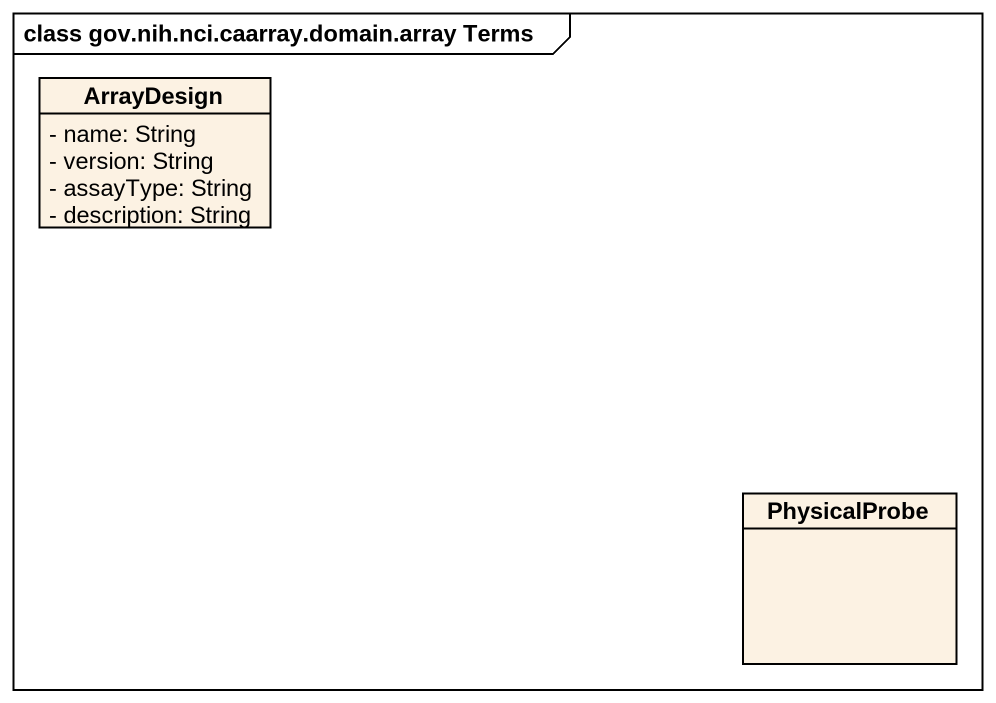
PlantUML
@startuml
mainframe class gov.nih.nci.caarray.domain.array Terms
hide circle
hide empty members
skinparam classAttributeIconSize 0
class ArrayDesign {
  - name: String
  - version: String
  - assayType: String
  - description: String
}
class PhysicalProbe
@enduml
